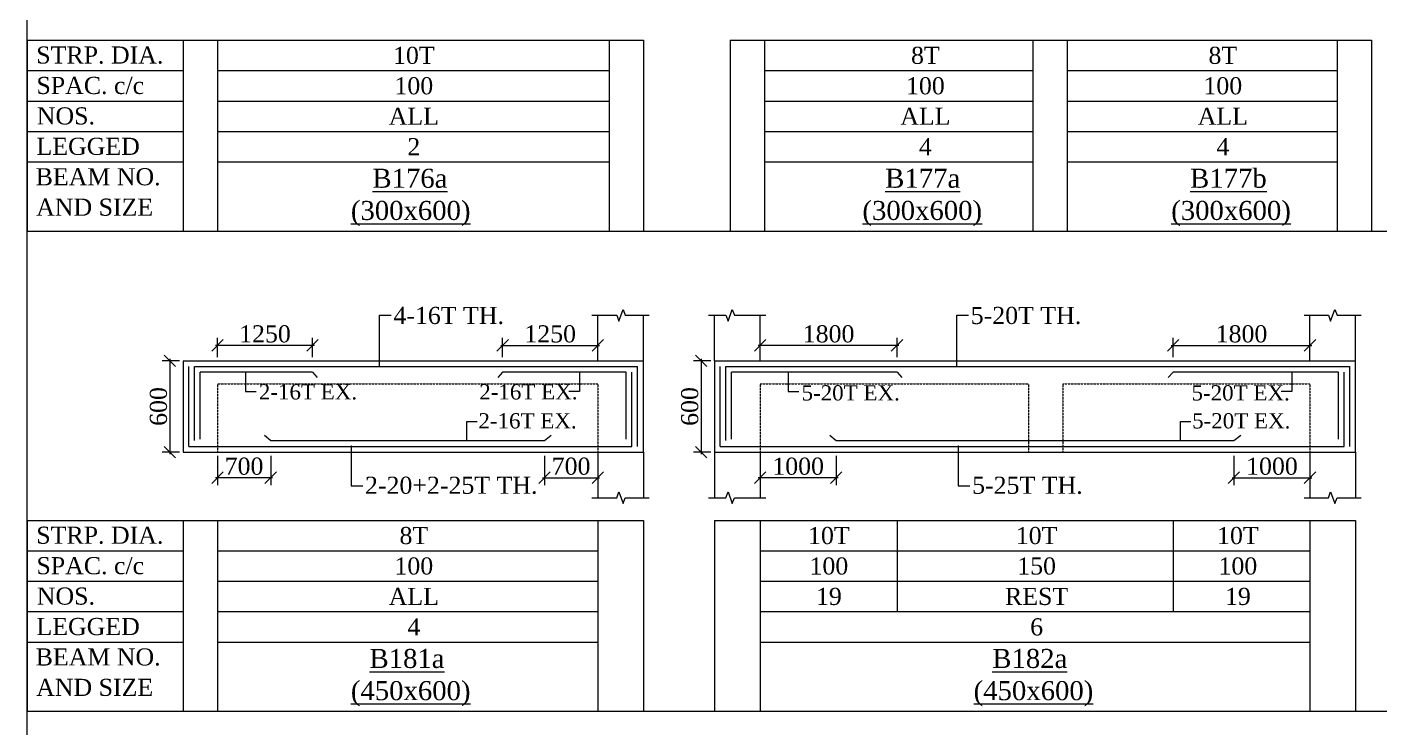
# Model space of a CAD drawing. Header units: millimetres. Extents: x 9781889 to 10654170, y -7832723 to -7608561.
# Drawn here: x 10488159 to 10505948, y -7780796 to -7771583 of the extents above; entities that cross this region are included whole.
import ezdxf
from ezdxf.enums import TextEntityAlignment as Align

# ---------------------------------------------------------------- set-up
doc = ezdxf.new("R2010")
doc.units = ezdxf.units.MM
doc.header["$LTSCALE"] = 10
doc.header["$PDMODE"] = 3
doc.linetypes.add('HIDDEN', pattern=[0.375, 0.25, -0.125])
for name, color, linetype, lineweight in [('S-CUT OUT LINE', 9, 'Continuous', 0), ('S-DIM L.S.', 7, 'Continuous', 0), ('S-L.S.SECTION', 5, 'Continuous', 0), ('S-L.S.SLAB LINE', 252, 'HIDDEN', 0), ('S-L.S.STEEL', 1, 'Continuous', 9), ('S-SECTION MARK', 7, 'Continuous', 0), ('S-SHEET', 251, 'Continuous', 0), ('S-TEXT', 7, 'Continuous', 0), ('S-TEXT L.S. BEAM NO.', 30, 'Continuous', 0), ('S-TEXT. L.S.', 7, 'Continuous', 0)]:
    doc.layers.add(name, color=color, linetype=linetype, lineweight=lineweight)
doc.styles.add('135', font='arial.ttf', dxfattribs={"width": 0.8, "height": 135})
doc.styles.get("Standard").update_dxf_attribs({"font": 'arial.ttf'})
doc.styles.add('TEXT', font='times.ttf')
doc.dimstyles.new('75', dxfattribs={"dimtxt": 135, "dimasz": 90, "dimexe": 0.1, "dimexo": 0.03, "dimgap": 0.09, "dimtad": 1, "dimdec": 0, "dimzin": 0, "dimdsep": 46, "dimtxsty": '135', "dimblk": 'ARCHTICK', "dimcen": 0.09, "dimclrd": 256, "dimclre": 256, "dimclrt": 256, "dimadec": 0, "dimazin": 0, "dimtfac": 1, "dimtdec": 0, "dimtofl": 0, "dimtmove": 1, "dimatfit": 3, "dimldrblk": 'DOTSMALL', "dimfxl": 1, "dimtolj": 1, "dimtzin": 0, "dimlwd": -1, "dimlwe": -1, "dimarcsym": 0})
doc.dimstyles.new('SETU_1', dxfattribs={"dimtxt": 200, "dimasz": 150, "dimexe": 100, "dimexo": 50, "dimgap": 35, "dimtad": 1, "dimdec": 0, "dimzin": 0, "dimdsep": 46, "dimtxsty": 'Standard', "dimblk": 'OBLIQUE', "dimcen": 150, "dimdle": 25, "dimclrd": 256, "dimclre": 7, "dimclrt": 256, "dimadec": 0, "dimazin": 0, "dimtfac": 1, "dimtdec": 0, "dimtofl": 0, "dimtmove": 1, "dimatfit": 3, "dimfxl": 1, "dimtolj": 1, "dimtzin": 0, "dimlwd": -1, "dimlwe": 5, "dimarcsym": 1})

# ---------------------------------------------------------------- blocks, each defined once
blk = doc.blocks.new('_ArchTick')
at = {"color": 0, "linetype": 'ByBlock', "const_width": 0.15}
blk.add_lwpolyline([(-0.5, -0.5), (0.5, 0.5)], dxfattribs=at)
blk = doc.blocks.new('_Oblique')
at = {"color": 0, "linetype": 'ByBlock', "lineweight": -2}
blk.add_line((-0.5, -0.5), (0.5, 0.5), dxfattribs=at)
blk = doc.blocks.new('*D1019')
at = {"layer": 'Defpoints', "color": 0, "transparency": 16777216}
for p in [(10490211.7820675, -7775970.874452974), (10490036.63210261, -7777170.874455954), (10490211.78206843, -7777170.874455954)]:
    blk.add_point(p, dxfattribs=at)
at = {"layer": 'S-DIM L.S.', "color": 7, "lineweight": 5, "transparency": 16777216}
for p, q in [((10490161.7820675, -7775970.874452974), (10489936.63210261, -7775970.874452974)), ((10490161.78206843, -7777170.874455954), (10489936.63210261, -7777170.874455954))]:
    blk.add_line(p, q, dxfattribs=at)
at = {"layer": 'S-DIM L.S.', "transparency": 16777216}
blk.add_line((10490036.63210261, -7775945.874452974), (10490036.63210261, -7777195.874455954), dxfattribs=at)
at = {"layer": 'S-DIM L.S.', "transparency": 16777216, "xscale": 150, "yscale": 150, "zscale": 150}
for p, rotation in [((10490036.63210261, -7775970.874452974), 90), ((10490036.63210261, -7777170.874455954), 270)]:
    blk.add_blockref('_Oblique', p, dxfattribs=dict(at, rotation=rotation))
at = {"layer": 'S-DIM L.S.', "transparency": 16777216, "insert": (10489887.18545517, -7776570.874454466), "char_height": 225, "attachment_point": 5, "rotation": 90, "style": 'TEXT'}
blk.add_mtext('\\A1;600', dxfattribs=at)
blk = doc.blocks.new('*D1020')
at = {"layer": 'Defpoints', "color": 0, "transparency": 16777216}
for p in [(10495662.29500034, -7775767.070829875), (10494412.29500034, -7775970.87445297, 0.0148120577035693), (10495662.29500034, -7775970.87445297, 0.0148120577035693)]:
    blk.add_point(p, dxfattribs=at)
at = {"layer": 'S-DIM L.S.', "transparency": 16777216}
blk.add_line((10494387.29500034, -7775767.070829875), (10495687.29500034, -7775767.070829875), dxfattribs=at)
at = {"layer": 'S-DIM L.S.', "color": 7, "lineweight": 5, "transparency": 16777216}
for p, q in [((10494412.29500034, -7775920.87445297), (10494412.29500034, -7775667.070829875)), ((10495662.29500034, -7775920.87445297), (10495662.29500034, -7775667.070829875))]:
    blk.add_line(p, q, dxfattribs=at)
at = {"layer": 'S-DIM L.S.', "transparency": 16777216, "xscale": 150, "yscale": 150, "zscale": 150, "rotation": 180}
blk.add_blockref('_Oblique', (10494412.29500034, -7775767.070829875), dxfattribs=at)
at = {"layer": 'S-DIM L.S.', "transparency": 16777216, "xscale": 150, "yscale": 150, "zscale": 150}
blk.add_blockref('_Oblique', (10495662.29500034, -7775767.070829875), dxfattribs=at)
at = {"layer": 'S-DIM L.S.', "transparency": 16777216, "insert": (10495037.29500034, -7775617.624182435), "char_height": 225, "attachment_point": 5, "style": 'TEXT'}
blk.add_mtext('\\A1;1250', dxfattribs=at)
blk = doc.blocks.new('*D1021')
at = {"layer": 'Defpoints', "color": 0, "transparency": 16777216}
for p in [(10490661.93466201, -7775767.070829875), (10490661.93466201, -7775970.87445297, 0.0148120577035693), (10491911.93466201, -7775970.87445297, 0.0148120577035693)]:
    blk.add_point(p, dxfattribs=at)
at = {"layer": 'S-DIM L.S.', "transparency": 16777216}
blk.add_line((10491936.93466201, -7775767.070829875), (10490636.93466201, -7775767.070829875), dxfattribs=at)
at = {"layer": 'S-DIM L.S.', "color": 7, "lineweight": 5, "transparency": 16777216}
for p, q in [((10490661.93466201, -7775920.87445297), (10490661.93466201, -7775667.070829875)), ((10491911.93466201, -7775920.87445297), (10491911.93466201, -7775667.070829875))]:
    blk.add_line(p, q, dxfattribs=at)
at = {"layer": 'S-DIM L.S.', "transparency": 16777216, "xscale": 150, "yscale": 150, "zscale": 150, "rotation": 180}
blk.add_blockref('_Oblique', (10490661.93466201, -7775767.070829875), dxfattribs=at)
at = {"layer": 'S-DIM L.S.', "transparency": 16777216, "xscale": 150, "yscale": 150, "zscale": 150}
blk.add_blockref('_Oblique', (10491911.93466201, -7775767.070829875), dxfattribs=at)
at = {"layer": 'S-DIM L.S.', "transparency": 16777216, "insert": (10491286.93466201, -7775617.624182435), "char_height": 225, "attachment_point": 5, "style": 'TEXT'}
blk.add_mtext('\\A1;1250', dxfattribs=at)
blk = doc.blocks.new('*D1022')
at = {"layer": 'Defpoints', "color": 0, "transparency": 16777216}
for p in [(10494962.17212332, -7777170.874461539, 0.0147644726574974), (10495662.29500034, -7777170.874459676, 0.0148120577035693), (10495662.29500034, -7777506.947202615)]:
    blk.add_point(p, dxfattribs=at)
at = {"layer": 'S-DIM L.S.', "color": 7, "lineweight": 5, "transparency": 16777216}
for p, q in [((10494962.17212332, -7777220.874461539), (10494962.17212332, -7777606.947202615)), ((10495662.29500034, -7777220.874459676), (10495662.29500034, -7777606.947202615))]:
    blk.add_line(p, q, dxfattribs=at)
at = {"layer": 'S-DIM L.S.', "transparency": 16777216}
blk.add_line((10494937.17212332, -7777506.947202615), (10495687.29500034, -7777506.947202615), dxfattribs=at)
at = {"layer": 'S-DIM L.S.', "transparency": 16777216, "xscale": 150, "yscale": 150, "zscale": 150, "rotation": 180}
blk.add_blockref('_Oblique', (10494962.17212332, -7777506.947202615), dxfattribs=at)
at = {"layer": 'S-DIM L.S.', "transparency": 16777216, "xscale": 150, "yscale": 150, "zscale": 150}
blk.add_blockref('_Oblique', (10495662.29500034, -7777506.947202615), dxfattribs=at)
at = {"layer": 'S-DIM L.S.', "transparency": 16777216, "insert": (10495312.23356183, -7777357.176113935), "char_height": 225, "attachment_point": 5, "style": 'TEXT'}
blk.add_mtext('\\A1;700', dxfattribs=at)
blk = doc.blocks.new('*D1023')
at = {"layer": 'Defpoints', "color": 0, "transparency": 16777216}
for p in [(10490661.83293236, -7777170.874459676, 0.0148120577035693), (10491361.95580939, -7777170.874461539, 0.0147644726574974), (10490661.83293236, -7777506.947202615)]:
    blk.add_point(p, dxfattribs=at)
at = {"layer": 'S-DIM L.S.', "color": 7, "lineweight": 5, "transparency": 16777216}
for p, q in [((10490661.83293236, -7777220.874459676), (10490661.83293236, -7777606.947202615)), ((10491361.95580939, -7777220.874461539), (10491361.95580939, -7777606.947202615))]:
    blk.add_line(p, q, dxfattribs=at)
at = {"layer": 'S-DIM L.S.', "transparency": 16777216}
blk.add_line((10491386.95580939, -7777506.947202615), (10490636.83293236, -7777506.947202615), dxfattribs=at)
at = {"layer": 'S-DIM L.S.', "transparency": 16777216, "xscale": 150, "yscale": 150, "zscale": 150, "rotation": 180}
blk.add_blockref('_Oblique', (10490661.83293236, -7777506.947202615), dxfattribs=at)
at = {"layer": 'S-DIM L.S.', "transparency": 16777216, "xscale": 150, "yscale": 150, "zscale": 150}
blk.add_blockref('_Oblique', (10491361.95580939, -7777506.947202615), dxfattribs=at)
at = {"layer": 'S-DIM L.S.', "transparency": 16777216, "insert": (10491011.89437087, -7777357.176113935), "char_height": 225, "attachment_point": 5, "style": 'TEXT'}
blk.add_mtext('\\A1;700', dxfattribs=at)
blk = doc.blocks.new('*D1024')
at = {"layer": 'Defpoints', "color": 0, "transparency": 16777216}
for p in [(10497197.72716101, -7775970.874452974), (10497022.57719611, -7777170.874455954), (10497197.72716195, -7777170.874455954)]:
    blk.add_point(p, dxfattribs=at)
at = {"layer": 'S-DIM L.S.', "color": 7, "lineweight": 5, "transparency": 16777216}
for p, q in [((10497147.72716101, -7775970.874452974), (10496922.57719611, -7775970.874452974)), ((10497147.72716195, -7777170.874455954), (10496922.57719611, -7777170.874455954))]:
    blk.add_line(p, q, dxfattribs=at)
at = {"layer": 'S-DIM L.S.', "transparency": 16777216}
blk.add_line((10497022.57719611, -7775945.874452974), (10497022.57719611, -7777195.874455954), dxfattribs=at)
at = {"layer": 'S-DIM L.S.', "transparency": 16777216, "xscale": 150, "yscale": 150, "zscale": 150}
for p, rotation in [((10497022.57719611, -7775970.874452974), 90), ((10497022.57719611, -7777170.874455954), 270)]:
    blk.add_blockref('_Oblique', p, dxfattribs=dict(at, rotation=rotation))
at = {"layer": 'S-DIM L.S.', "transparency": 16777216, "insert": (10496873.13054866, -7776570.874454466), "char_height": 225, "attachment_point": 5, "rotation": 90, "style": 'TEXT'}
blk.add_mtext('\\A1;600', dxfattribs=at)
blk = doc.blocks.new('*D1025')
at = {"layer": 'Defpoints', "color": 0, "transparency": 16777216}
for p in [(10505027.72716101, -7775767.070829875), (10503227.72716101, -7775970.87445297, 0.0148120577035693), (10505027.72716101, -7775970.87445297, 0.0148120577035693)]:
    blk.add_point(p, dxfattribs=at)
at = {"layer": 'S-DIM L.S.', "transparency": 16777216}
blk.add_line((10503202.72716101, -7775767.070829875), (10505052.72716101, -7775767.070829875), dxfattribs=at)
at = {"layer": 'S-DIM L.S.', "color": 7, "lineweight": 5, "transparency": 16777216}
for p, q in [((10503227.72716101, -7775920.87445297), (10503227.72716101, -7775667.070829875)), ((10505027.72716101, -7775920.87445297), (10505027.72716101, -7775667.070829875))]:
    blk.add_line(p, q, dxfattribs=at)
at = {"layer": 'S-DIM L.S.', "transparency": 16777216, "xscale": 150, "yscale": 150, "zscale": 150, "rotation": 180}
blk.add_blockref('_Oblique', (10503227.72716101, -7775767.070829875), dxfattribs=at)
at = {"layer": 'S-DIM L.S.', "transparency": 16777216, "xscale": 150, "yscale": 150, "zscale": 150}
blk.add_blockref('_Oblique', (10505027.72716101, -7775767.070829875), dxfattribs=at)
at = {"layer": 'S-DIM L.S.', "transparency": 16777216, "insert": (10504127.72716101, -7775617.624182435), "char_height": 225, "attachment_point": 5, "style": 'TEXT'}
blk.add_mtext('\\A1;1800', dxfattribs=at)
blk = doc.blocks.new('*D1026')
at = {"layer": 'Defpoints', "color": 0, "transparency": 16777216}
for p in [(10497797.87975553, -7775767.070829875), (10497797.87975553, -7775970.87445297, 0.0148120577035693), (10499597.87975553, -7775970.87445297, 0.0148120577035693)]:
    blk.add_point(p, dxfattribs=at)
at = {"layer": 'S-DIM L.S.', "transparency": 16777216}
blk.add_line((10499622.87975553, -7775767.070829875), (10497772.87975553, -7775767.070829875), dxfattribs=at)
at = {"layer": 'S-DIM L.S.', "color": 7, "lineweight": 5, "transparency": 16777216}
for p, q in [((10497797.87975553, -7775920.87445297), (10497797.87975553, -7775667.070829875)), ((10499597.87975553, -7775920.87445297), (10499597.87975553, -7775667.070829875))]:
    blk.add_line(p, q, dxfattribs=at)
at = {"layer": 'S-DIM L.S.', "transparency": 16777216, "xscale": 150, "yscale": 150, "zscale": 150, "rotation": 180}
blk.add_blockref('_Oblique', (10497797.87975553, -7775767.070829875), dxfattribs=at)
at = {"layer": 'S-DIM L.S.', "transparency": 16777216, "xscale": 150, "yscale": 150, "zscale": 150}
blk.add_blockref('_Oblique', (10499597.87975553, -7775767.070829875), dxfattribs=at)
at = {"layer": 'S-DIM L.S.', "transparency": 16777216, "insert": (10498697.87975553, -7775617.624182435), "char_height": 225, "attachment_point": 5, "style": 'TEXT'}
blk.add_mtext('\\A1;1800', dxfattribs=at)
blk = doc.blocks.new('*D1017')
at = {"layer": 'Defpoints', "color": 0, "transparency": 16777216}
for p in [(10504027.60428399, -7777170.874461539, 0.0147644726574974), (10505027.72716101, -7777170.874459676, 0.0148120577035693), (10505027.72716101, -7777506.947202615)]:
    blk.add_point(p, dxfattribs=at)
at = {"layer": 'S-DIM L.S.', "color": 7, "lineweight": 5, "transparency": 16777216}
for p, q in [((10504027.60428399, -7777220.874461539), (10504027.60428399, -7777606.947202615)), ((10505027.72716101, -7777220.874459676), (10505027.72716101, -7777606.947202615))]:
    blk.add_line(p, q, dxfattribs=at)
at = {"layer": 'S-DIM L.S.', "transparency": 16777216}
blk.add_line((10504002.60428399, -7777506.947202615), (10505052.72716101, -7777506.947202615), dxfattribs=at)
at = {"layer": 'S-DIM L.S.', "transparency": 16777216, "xscale": 150, "yscale": 150, "zscale": 150, "rotation": 180}
blk.add_blockref('_Oblique', (10504027.60428399, -7777506.947202615), dxfattribs=at)
at = {"layer": 'S-DIM L.S.', "transparency": 16777216, "xscale": 150, "yscale": 150, "zscale": 150}
blk.add_blockref('_Oblique', (10505027.72716101, -7777506.947202615), dxfattribs=at)
at = {"layer": 'S-DIM L.S.', "transparency": 16777216, "insert": (10504527.6657225, -7777357.500555175), "char_height": 225, "attachment_point": 5, "style": 'TEXT'}
blk.add_mtext('\\A1;1000', dxfattribs=at)
blk = doc.blocks.new('*D1018')
at = {"layer": 'Defpoints', "color": 0, "transparency": 16777216}
for p in [(10497797.77802588, -7777170.874459676, 0.0148120577035693), (10498797.90090291, -7777170.874461539, 0.0147644726574974), (10497797.77802588, -7777506.947202615)]:
    blk.add_point(p, dxfattribs=at)
at = {"layer": 'S-DIM L.S.', "color": 7, "lineweight": 5, "transparency": 16777216}
for p, q in [((10497797.77802588, -7777220.874459676), (10497797.77802588, -7777606.947202615)), ((10498797.90090291, -7777220.874461539), (10498797.90090291, -7777606.947202615))]:
    blk.add_line(p, q, dxfattribs=at)
at = {"layer": 'S-DIM L.S.', "transparency": 16777216}
blk.add_line((10498822.90090291, -7777506.947202615), (10497772.77802588, -7777506.947202615), dxfattribs=at)
at = {"layer": 'S-DIM L.S.', "transparency": 16777216, "xscale": 150, "yscale": 150, "zscale": 150, "rotation": 180}
blk.add_blockref('_Oblique', (10497797.77802588, -7777506.947202615), dxfattribs=at)
at = {"layer": 'S-DIM L.S.', "transparency": 16777216, "xscale": 150, "yscale": 150, "zscale": 150}
blk.add_blockref('_Oblique', (10498797.90090291, -7777506.947202615), dxfattribs=at)
at = {"layer": 'S-DIM L.S.', "transparency": 16777216, "insert": (10498297.83946439, -7777357.500555175), "char_height": 225, "attachment_point": 5, "style": 'TEXT'}
blk.add_mtext('\\A1;1000', dxfattribs=at)

msp = doc.modelspace()

# ---------------------------------------------------------------- linework, layer by layer
at = {"layer": 'S-CUT OUT LINE', "color": 5}
for points, elevation in [([(10495584.00725691, -7775370.874449624), (10495913.01839687, -7775370.874449624), (10495940.98870159, -7775447.722231982), (10495996.92931287, -7775294.026667265), (10496024.89961852, -7775370.874449624), (10496337.29500053, -7775370.874449625)], 0.001761934678875151), ([(10497119.49028343, -7775370.874453339), (10497348.10827476, -7775370.874453339), (10497376.07857947, -7775447.722235697), (10497432.01919076, -7775294.02667098), (10497459.9894964, -7775370.874453339), (10497872.77802607, -7775370.874453339)], 0.001590801999091237), ([(10504949.43941856, -7775370.874453339), (10505271.68534003, -7775370.874453339), (10505299.65564474, -7775447.722235697), (10505355.59625603, -7775294.02667098), (10505383.56656167, -7775370.874453339), (10505702.7271612, -7775370.874453339)], 0.001665058399813805), ([(10495584.00725691, -7777770.874459304), (10495913.01839687, -7777770.874459304), (10495940.98870159, -7777694.026676945), (10495996.92931287, -7777847.722241662), (10496024.89961852, -7777770.874459304), (10496337.29500053, -7777770.874459303)], 0.001761934678875151), ([(10497119.49028343, -7777770.874455585), (10497348.10827476, -7777770.874455585), (10497376.07857947, -7777694.026673227), (10497432.01919076, -7777847.722237944), (10497459.9894964, -7777770.874455585), (10497872.77802607, -7777770.874455585)], 0.001590801999091237), ([(10504949.43941856, -7777770.874455585), (10505271.68534003, -7777770.874455585), (10505299.65564474, -7777694.026673227), (10505355.59625603, -7777847.722237944), (10505383.56656167, -7777770.874455585), (10505702.7271612, -7777770.874455585)], 0.001665058399813805)]:
    msp.add_lwpolyline(points, dxfattribs=dict(at, elevation=elevation))
at = {"layer": 'S-L.S.SECTION'}
for p, q in [((10495662.29500034, -7775970.874449251, 0.001648814969879451), (10495662.29500034, -7775370.874449624, 0.001648814853464151)), ((10496262.29500035, -7775970.874449252, 0.0003738779899258289), (10496262.29500035, -7775370.874449625, 0.0003738778735105292)), ((10497197.77802686, -7775970.874452966, 0.001477682290095537), (10497197.77802686, -7775370.874453339, 0.001477682173680237)), ((10497797.77802588, -7775970.874452966, 0.001477682290095137), (10497797.77802588, -7775370.874453339, 0.001477682173679838)), ((10505027.72716199, -7775970.874452966, 0.001551938690818106), (10505027.72716199, -7775370.874453339, 0.001551938574402806)), ((10505627.72716101, -7775970.874452966, 0.002012243575934318), (10505627.72716101, -7775370.874453339, 0.002012243459519018)), ((10490211.7820675, -7775970.87445297, 0.00139510136048955), (10496262.29500034, -7775970.87445297, 0.000402039314236439)), ((10490211.83293335, -7775970.87445297, 0.001406949369634732), (10490211.83293237, -7777170.874459676, 0.001406949369634732)), ((10496262.29500034, -7777170.874454088, 0.0003738779899411392), (10496262.29500034, -7775970.87445297, 0.0003738779899411392)), ((10497197.72716101, -7775970.87445297, 0.001465834280950355), (10505627.72716101, -7775970.87445297, 0.001899123866938218)), ((10497197.77802686, -7775970.87445297, 0.001477682290095537), (10497197.77802588, -7777170.874459676, 0.001477682290095537)), ((10505627.72716101, -7777170.874454088, 0.001870962542642918), (10505627.72716101, -7775970.87445297, 0.001870962542642918)), ((10490211.7820675, -7777170.874454088, 0.00139510136048955), (10496262.29500034, -7777170.874454088, 0.000402039314236439)), ((10495662.29500034, -7777170.874459676, 0.001648814969879451), (10495662.29500034, -7777770.874459304, 0.001648814853464151)), ((10496262.29500035, -7777170.874459676, 0.0003738779899258289), (10496262.29500035, -7777770.874459303, 0.0003738778735105292)), ((10497197.72716101, -7777170.874454088, 0.001465834280950355), (10505627.72716101, -7777170.874454088, 0.001899123866938218)), ((10497197.77802686, -7777170.874455958, 0.001477682290095537), (10497197.77802686, -7777770.874455585, 0.001477682173680237)), ((10497797.77802588, -7777170.874455958, 0.001477682290095137), (10497797.77802588, -7777770.874455585, 0.001477682173679838)), ((10505027.72716199, -7777170.874455958, 0.001551938690818106), (10505027.72716199, -7777770.874455585, 0.001551938574402806)), ((10505627.72716101, -7777170.874455958, 0.002012243575934318), (10505627.72716101, -7777770.874455585, 0.002012243459519018))]:
    msp.add_line(p, q, dxfattribs=at)
at = {"layer": 'S-L.S.SLAB LINE', "ltscale": 0.3}
for p, q in [((10490211.7820675, -7776270.874458559, 0.001442224351273884), (10490211.83293237, -7776270.874458559, 0.00144222457569776)), ((10490661.83293236, -7776270.874458559, 0.001249706637013974), (10495662.29500034, -7776270.874458561, 0.001649067817863368)), ((10490661.83293236, -7776270.874458559, 0.001574558569156883), (10490661.83293236, -7777170.874459676, 0.001574558569156883)), ((10495662.29500034, -7776270.874458559, 0.001648814969879451), (10495662.29500034, -7777170.874459676, 0.001648814969879451)), ((10497197.72716101, -7776270.874458559, 0.001512957271734689), (10497197.77802588, -7776270.874458559, 0.001512957496158566)), ((10497797.77802588, -7776270.874458558, 0.001514943156576413), (10501327.77802588, -7776270.874458559, 0.001477682290095137)), ((10497797.77802588, -7776270.874458559, 0.001477682290095137), (10497797.77802588, -7777170.874459676, 0.001477682290095137)), ((10501327.77802588, -7776270.87445856, 0.001477682290095137), (10501327.77802588, -7777170.874459677, 0.001477682290095137)), ((10501777.77802588, -7776270.87445856, 0.001480000670444431), (10505027.72716101, -7776270.874458561, 0.001552191538801622)), ((10501777.77802588, -7776270.874458559, 0.001497212954425266), (10501777.77802588, -7777170.874459676, 0.001497212954425266)), ((10505027.72716101, -7776270.874458559, 0.001551938690817706), (10505027.72716101, -7777170.874459676, 0.001551938690817706))]:
    msp.add_line(p, q, dxfattribs=at)
at = {"layer": 'S-L.S.STEEL'}
for p, q in [((10490286.78206768, -7777095.874454833, 0.0013399247370655), (10490286.78206768, -7776045.874454088, 0.0013399247370655)), ((10490361.78206787, -7776045.874454088, 0.001339924737065871), (10496187.29500016, -7776045.874454088, 0.000402435692263528)), ((10490361.78206787, -7777016.220218766, 0.001339924737065426), (10490361.78206787, -7776045.874454088, 0.001339924737065426)), ((10491911.93466201, -7776120.874453343, 0.001683843648771608), (10490436.78206806, -7776120.874454085, 0.001556576625493547)), ((10490436.78206806, -7776999.674034868, 0.001339924737065426), (10490436.78206806, -7776120.874454085, 0.001339924737065426)), ((10491911.93466201, -7776120.874455205, 0.001776305514334216), (10491975.12755669, -7776187.726609415, -0.000181048557277984)), ((10496037.29499979, -7776999.674034868, 0.0003738779899411392), (10496037.29499979, -7776120.874453343, 0.0003738779899411392)), ((10496112.29499997, -7777095.874454833, 0.0003738779899411392), (10496112.29499997, -7776120.874453343, 0.0003738779899411392)), ((10496187.29500016, -7777095.874454833, 0.0003738779899411392), (10496187.29500016, -7776045.874454088, 0.0003738779899411392)), ((10497272.7271612, -7777095.874454833, 0.001410657657526306), (10497272.7271612, -7776045.874454088, 0.001410657657526306)), ((10497347.72716138, -7776045.874454088, 0.001410657657526676), (10505552.72716082, -7776045.874454088, 0.001899520244965307)), ((10497347.72716138, -7777016.220218766, 0.001410657657526232), (10497347.72716138, -7776045.874454088, 0.001410657657526232)), ((10499597.87975553, -7776120.874453343, 0.001586967369709863), (10497422.72716157, -7776120.874454085, 0.001627309545954353)), ((10497422.72716157, -7776999.674034868, 0.001410657657526232), (10497422.72716157, -7776120.874454085, 0.001410657657526232)), ((10499597.87975553, -7776120.874455205, 0.00167942923527247), (10499661.07265021, -7776187.726609415, -0.00027792483633973)), ((10505402.72716045, -7776999.674034868, 0.001870962542642918), (10505402.72716045, -7776120.874453343, 0.001870962542642918)), ((10505477.72716064, -7777095.874454833, 0.001870962542642918), (10505477.72716064, -7776120.874453343, 0.001870962542642918)), ((10505552.72716082, -7777095.874454833, 0.001870962542642918), (10505552.72716082, -7776045.874454088, 0.001870962542642918)), ((10490286.78206768, -7777095.874454834, 0.001393887073708962), (10496112.29499997, -7777095.874454833, 0.0004029639993556394)), ((10497272.7271612, -7777095.874454834, 0.001464619994169767), (10505477.72716064, -7777095.874454833, 0.001900048552057418))]:
    msp.add_line(p, q, dxfattribs=at)
for points, elevation in [([(10495051.67212309, -7776952.661948286), (10494962.17212332, -7777020.874464892), (10491361.95580846, -7777020.874464892), (10491279.95580898, -7776950.161948808)], -0.01364039190144317), ([(10504117.10428376, -7776952.661948286), (10504027.60428399, -7777020.874464892), (10498797.90090198, -7777020.874464892), (10498715.9009025, -7776950.161948808)], -0.01333437547168186)]:
    msp.add_lwpolyline(points, dxfattribs=dict(at, elevation=elevation))
for points in [[(10496037.29499979, -7776120.874454375, 0.0006009999274352926), (10494412.29500034, -7776120.874455205, 0.001604457246246003), (10494349.10210566, -7776187.726609415, -0.0003528968253661967)], [(10505402.72716045, -7776120.874454375, 0.002098084480137071), (10503227.72716101, -7776120.874455205, 0.001507580967184257), (10503164.53426633, -7776187.726609415, -0.0004497731044279425)]]:
    msp.add_polyline3d(points, dxfattribs=at)
at = {"layer": 'S-SHEET'}
for p, q in [((10488158.65904227, -7771755.194051264, 0.001481205770356899), (10490211.7820675, -7771755.194051264, 0.001481205770356899)), ((10488158.65904227, -7771755.194807498), (10488158.65904227, -7774264.481591133)), ((10490211.7820675, -7771755.193913428, 0.001466980306116904), (10496262.29500034, -7771755.193913428, 0.000503271583938566)), ((10490211.7820675, -7771755.193913428, 0.001481205770356899), (10490211.7820675, -7774264.481315462, 0.001481205770356899)), ((10490661.78206749, -7771755.193913428, 0.00164881496987945), (10490661.78206749, -7774264.481315462, 0.00164881496987945)), ((10495812.29500034, -7771755.193913428, 0.0009754639083491509), (10495812.29500034, -7774264.481315462, 0.0009754639083491509)), ((10496262.29500034, -7771755.193913428, 0.0005151590232325373), (10496262.29500034, -7774264.481315462, 0.0005151590232325373)), ((10497405.00645346, -7771755.194051264, -1.422546423999624e-05), (10505835.60644475, -7771755.194051264, -0.0009324972095289761)), ((10497405.00645346, -7771755.194051264), (10497405.00645346, -7774264.481453298)), ((10497855.00645346, -7771755.194051264, 0.0001676091995225496), (10497855.00645346, -7774264.481453298, 0.0001676091995225496)), ((10501385.05731833, -7771755.194051264, 9.335279879998125e-05), (10501385.05731833, -7774264.481453298, 9.335279879998125e-05)), ((10501835.05731833, -7771755.194051264, 4.433822263614108e-05), (10501835.05731833, -7774264.481453298, 4.433822263614108e-05)), ((10505385.60644475, -7771755.194051264, -0.0004603048851183916), (10505385.60644475, -7774264.481453298, -0.0004603048851183916)), ((10505835.60644475, -7771755.194051264, -0.0009206097702350052), (10505835.60644475, -7774264.481453298, -0.0009206097702350052)), ((10488158.65904227, -7772155.194049775, 0.001481205770356899), (10490211.7820675, -7772155.194049775, 0.001481205770356899)), ((10490661.78206749, -7772155.193911938, 0.00159227486035118), (10495812.29500034, -7772155.193911938, 0.0009085937387719027)), ((10497855.00645346, -7772155.194049774, 0.00011106908999428), (10501385.05731833, -7772155.194049774, 0.0002682577510181849)), ((10501835.05731833, -7772155.194049774, 0.0002301187095815961), (10505385.60644475, -7772155.194049774, -0.0005271750546956398)), ((10488158.65904227, -7772555.194050146, 0.001481205770356899), (10490211.7820675, -7772555.194050146, 0.001481205770356899)), ((10490661.78206749, -7772555.193912311, 0.00159227486035118), (10495812.29500034, -7772555.193912311, 0.0009085937387719027)), ((10497855.00645346, -7772555.194050146, 0.00011106908999428), (10501385.05731833, -7772555.194050146, 0.0002682577510181849)), ((10501835.05731833, -7772555.194050146, 0.0002301187095815961), (10505385.60644475, -7772555.194050146, -0.0005271750546956398)), ((10488158.65904227, -7772955.19405052, 0.001481205770356899), (10490211.7820675, -7772955.19405052, 0.001481205770356899)), ((10490661.78206749, -7772955.193912683, 0.00159227486035118), (10495812.29500034, -7772955.193912683, 0.0009085937387719027)), ((10497855.00645346, -7772955.194050519, 0.00011106908999428), (10501385.05731833, -7772955.194050519, 0.0002682577510181849)), ((10501835.05731833, -7772955.194050519, 0.0002301187095815961), (10505385.60644475, -7772955.194050519, -0.0005271750546956398)), ((10488158.65904227, -7773355.194050891, 0.001481205770356899), (10490211.7820675, -7773355.194050891, 0.001481205770356899)), ((10490661.78206749, -7773355.193913056, 0.00159227486035118), (10495812.29500034, -7773355.193913056, 0.0009085937387719027)), ((10497855.00645346, -7773355.194050891, 0.00011106908999428), (10501385.05731833, -7773355.194050891, 0.0002682577510181849)), ((10501835.05731833, -7773355.194050891, 0.0002301187095815961), (10505385.60644475, -7773355.194050891, -0.0005271750546956398)), ((10488158.65904227, -7774264.481453298, 0.001481205770356899), (10490211.7820675, -7774264.481453298, 0.001481205770356899)), ((10488158.65904227, -7774264.481591133), (10539492.81563114, -7774264.481591133)), ((10490211.7820675, -7774264.481315462, 0.001551938690817704), (10496262.29500034, -7774264.481315462, 0.0005882299686393664)), ((10497405.00645346, -7774264.481453298, 7.073292046080384e-05), (10505835.60644475, -7774264.481453298, -0.0008475388248281758)), ((10488158.65904227, -7778067.37445482, 0.0014812057703569), (10490211.7820675, -7778067.37445482, 0.0014812057703569)), ((10488158.65904227, -7778067.375211054), (10488158.65904227, -7780576.661994689)), ((10490211.7820675, -7778067.374454818, 0.001466980306116906), (10496262.29500034, -7778067.374454818, 0.0005032715839385683)), ((10490211.7820675, -7778067.374454818, 0.0014812057703569), (10490211.7820675, -7780576.661856852, 0.0014812057703569)), ((10490661.78206749, -7778067.374454818, 0.001648814969879451), (10490661.78206749, -7780576.661856852, 0.001648814969879451)), ((10495662.29500034, -7778067.374454818, 0.001648814969879451), (10495662.29500034, -7780576.661856852, 0.001648814969879451)), ((10496262.29500034, -7778067.374454818, 0.0005151590232325391), (10496262.29500034, -7780576.661856852, 0.0005151590232325391)), ((10497197.72716101, -7778067.374454818, 0.001537713226577711), (10505627.72716101, -7778067.374454818, 0.002000356136640347)), ((10497197.72716101, -7778067.374454818, 0.001551938690817706), (10497197.72716101, -7780576.661856852, 0.001551938690817706)), ((10497797.72716101, -7778067.374454818, 0.001551938690817706), (10497797.72716101, -7780576.661856852, 0.001551938690817706)), ((10499597.72716101, -7778067.374454818, 0.001551938690817706), (10499597.72716101, -7779267.374454073, 0.001551938690817706)), ((10503227.72716101, -7778067.374454818, 0.001551938690817706), (10503227.72716101, -7779267.374454073, 0.001551938690817706)), ((10505027.72716101, -7778067.374454818, 0.001551938690817706), (10505027.72716101, -7780576.661856852, 0.001551938690817706)), ((10505627.72716101, -7778067.374454818, 0.002012243575934318), (10505627.72716101, -7780576.661856852, 0.002012243575934318)), ((10488158.65904227, -7778467.37445333, 0.0014812057703569), (10490211.7820675, -7778467.37445333, 0.0014812057703569)), ((10490661.78206749, -7778467.374453328, 0.001592274860351182), (10495662.29500034, -7778467.374453328, 0.001581944800302203)), ((10497797.72716101, -7778467.374453328, 0.001495398581289436), (10505027.72716101, -7778467.374453328, 0.001485068521240457)), ((10488158.65904227, -7778867.374453702, 0.0014812057703569), (10490211.7820675, -7778867.374453702, 0.0014812057703569)), ((10490661.78206749, -7778867.3744537, 0.001592274860351182), (10495662.29500034, -7778867.3744537, 0.001581944800302203)), ((10497797.72716101, -7778867.3744537, 0.001495398581289436), (10505027.72716101, -7778867.3744537, 0.001485068521240457)), ((10488158.65904227, -7779267.374454075, 0.0014812057703569), (10490211.7820675, -7779267.374454075, 0.0014812057703569)), ((10490661.78206749, -7779267.374454073, 0.001592274860351182), (10495662.29500034, -7779267.374454073, 0.001581944800302203)), ((10497797.72716101, -7779267.374454073, 0.001495398581289436), (10505027.72716101, -7779267.374454073, 0.001485068521240457)), ((10488158.65904227, -7779667.374454447, 0.0014812057703569), (10490211.7820675, -7779667.374454447, 0.0014812057703569)), ((10490661.78206749, -7779667.374454445, 0.001592274860351182), (10495662.29500034, -7779667.374454445, 0.001581944800302203)), ((10497797.72716101, -7779667.374454445, 0.001495398581289436), (10505027.72716101, -7779667.374454445, 0.001485068521240457)), ((10488158.65904227, -7780576.661856853, 0.0014812057703569), (10490211.7820675, -7780576.661856853, 0.0014812057703569)), ((10488158.65904227, -7780576.661994689, 0.001192377458091975), (10539492.81563114, -7780576.661994689, 0.001192377458091975)), ((10490211.7820675, -7780576.661856852, 0.001551938690817706), (10496262.29500034, -7780576.661856852, 0.0005882299686393678)), ((10497197.72716101, -7780576.661856852, 0.001622671611278511), (10505627.72716101, -7780576.661856852, 0.002085314521341146))]:
    msp.add_line(p, q, dxfattribs=at)
msp.add_lwpolyline([(10488158.65904227, -7760218.129693165), (10539492.81563114, -7760218.129693165), (10539492.81563114, -7801877.659525417), (10488158.65904227, -7801877.659525417)], close=True, dxfattribs=at)

# ---------------------------------------------------------------- texts
at = {"layer": 'S-TEXT', "style": 'TEXT'}
for s, p in [('STRP. DIA.', (10489115.49249612, -7772063.250655382, 0.001481205770356899)), ('SPAC. c/c', (10488989.8544284, -7772463.250655754, 0.001481205770356899)), ('NOS.', (10488669.30648353, -7772863.250656126, 0.001481205770356899)), ('LEGGED', (10488961.95248183, -7773263.250654636, 0.001481205770356899)), ('BEAM NO.', (10489093.18719194, -7773663.250655009, 0.001481205770356899)), ('AND SIZE', (10489047.98171245, -7774063.250655382, 0.001481205770356899)), ('STRP. DIA.', (10489115.49249612, -7778375.431058938, 0.0014812057703569)), ('SPAC. c/c', (10488989.8544284, -7778775.431059309, 0.0014812057703569)), ('NOS.', (10488669.30648353, -7779175.431059682, 0.0014812057703569)), ('LEGGED', (10488961.95248183, -7779575.431058192, 0.0014812057703569)), ('BEAM NO.', (10489093.18719194, -7779975.431058565, 0.0014812057703569)), ('AND SIZE', (10489047.98171245, -7780375.431058938, 0.0014812057703569))]:
    msp.add_text(s, height=224.9999999994056, dxfattribs=at).set_placement(p, align=Align.CENTER)
at = {"layer": 'S-TEXT', "linetype": 'ByBlock', "style": 'TEXT'}
for s, p in [('10T', (10493244.36517719, -7771955.193912683, 0.001101056837408607)), ('8T', (10499970.83580841, -7771955.194050518, -0.0003560689301816577)), ('8T', (10503881.8294434, -7771955.194050517, -0.0006671449839296479)), ('100', (10493244.36517719, -7772355.193913056, 0.001101056837408607)), ('100', (10499970.83580841, -7772355.19405089, -0.0003560689301816577)), ('100', (10503881.8294434, -7772355.194050889, -0.0006671449839296479)), ('ALL', (10493244.36517719, -7772755.193913428, 0.001101056837408607)), ('ALL', (10499970.83580841, -7772755.194051263, -0.0003560689301816577)), ('ALL', (10503881.8294434, -7772755.194051262, -0.0006671449839296479)), ('2', (10493244.36517719, -7773155.193911938, 0.001245849994329807)), ('4', (10499970.83580841, -7773155.194049773, -0.0002112757732604576)), ('4', (10503881.8294434, -7773155.194049772, -0.0005223518270084476)), ('8T', (10493244.36517719, -7778267.374454073, 0.001101056837408608)), ('10T', (10498702.02157305, -7778267.374454073, 0.001407145533896506)), ('10T', (10501433.46346074, -7778267.374454072, 0.001413359684777007)), ('10T', (10504080.06502575, -7778267.374454073, 0.001407145533896506)), ('100', (10493244.36517719, -7778667.374454445, 0.001101056837408608)), ('100', (10498702.02157305, -7778667.374454445, 0.001407145533896506)), ('150', (10501433.46346074, -7778667.374454444, 0.001413359684777007)), ('100', (10504080.06502575, -7778667.374454445, 0.001407145533896506)), ('ALL', (10493244.36517719, -7779067.374454818, 0.001101056837408608)), ('19', (10498702.02157305, -7779067.374454818, 0.001407145533896506)), ('REST', (10501433.46346074, -7779067.374454817, 0.001413359684777007)), ('19', (10504080.06502575, -7779067.374454818, 0.001407145533896506)), ('6', (10501433.46346074, -7779467.374453327, 0.001558152841698207)), ('4', (10493244.36517719, -7779467.374453328, 0.001245849994329808))]:
    msp.add_text(s, height=224.9999999994056, dxfattribs=at).set_placement(p, align=Align.MIDDLE_CENTER)
at = {"layer": 'S-TEXT L.S. BEAM NO.', "linetype": 'ByBlock', "style": 'TEXT'}
for s, p in [('%%UB176a', (10492700.35124469, -7773695.857889595, 0.001238170846315965)), ('%%UB177a', (10499443.02779701, -7773695.858027429, -0.0002189549212742989)), ('%%UB177b', (10503451.57445762, -7773695.858027428, -0.0005300309750222888)), ('%%U(300x600)', (10492416.57026426, -7774118.833135928, 0.001238170846315965)), ('%%U(300x600)', (10499143.04089548, -7774118.833273763, -0.0002189549212742989)), ('%%U(300x600)', (10503203.21782488, -7774118.833273762, -0.0005774582957838911))]:
    msp.add_text(s, height=249.9999999993395, dxfattribs=at).set_placement(p)
at = {"layer": 'S-TEXT L.S. BEAM NO.', "color": 140, "linetype": 'ByBlock', "style": 'TEXT'}
for s, p in [('%%UB181a', (10492661.91461754, -7780008.038430984, 0.001238170846315967)), ('%%UB182a', (10500851.01290109, -7780008.038430983, 0.001550473693684366)), ('%%U(450x600)', (10492416.57026426, -7780431.013677318, 0.001238170846315967)), ('%%U(450x600)', (10500605.66854781, -7780431.013677317, 0.001550473693684366))]:
    msp.add_text(s, height=249.9999999993395, dxfattribs=at).set_placement(p)
at = {"layer": 'S-TEXT. L.S.', "style": 'TEXT'}
for s, height, p in [('4-16T TH.', 225, (10492975.79913705, -7775486.598186079, 0.006835144356252784)), ('5-20T TH.', 225, (10500566.99276143, -7775486.598186079, 0.007141160786014091)), ('2-16T EX.', 199.9999999994716, (10491206.36609304, -7776478.416509933, 0.004433844841644051)), ('2-16T EX.', 199.9999999994716, (10494104.59426444, -7776478.416509933, 0.004212066867747503)), ('5-20T EX.', 199.9999999994716, (10498342.31118656, -7776491.836370067, 0.004336968562582305)), ('5-20T EX.', 199.9999999994716, (10503470.02642511, -7776491.836370067, 0.004115190588685758)), ('2-16T EX.', 199.9999999994716, (10494093.75108107, -7776858.862330634, -0.01039756543763391)), ('5-20T EX.', 199.9999999994716, (10503477.99613749, -7776858.862330634, -0.01049444171669566)), ('2-20+2-25T TH.', 225, (10492602.31030957, -7777718.724320537, 0.006800792634658282)), ('5-25T TH.', 225, (10500585.33418397, -7777718.724320537, 0.00710680906441959))]:
    msp.add_text(s, height=height, dxfattribs=at).set_placement(p)

# ---------------------------------------------------------------- dimensions: what is measured, and where the dimension line sits
at = {"layer": 'S-DIM L.S.'}
for base, p1, p2, picture, middle in [((10490661.93466201, -7775767.070829875, -0.01310005273050248), (10491911.93466201, -7775970.87445297, 0.001712004973066816), (10490661.93466201, -7775970.87445297, 0.001712004973066816), '*D1021', (10491286.93466201, -7775617.624182435, -0.01310005273050248)), ((10497797.87975553, -7775767.070829875, -0.01319692900956423), (10499597.87975553, -7775970.87445297, 0.00161512869400507), (10497797.87975553, -7775970.87445297, 0.00161512869400507), '*D1026', (10498697.87975553, -7775617.624182435, -0.01319692900956423)), ((10490661.83293236, -7777506.947202615, -0.01323749913441242), (10491361.95580939, -7777170.874461539, 0.001526973523084983), (10490661.83293236, -7777170.874459676, 0.001574558569156883), '*D1023', (10491011.89437087, -7777357.176113935, -0.01323749913441242)), ((10497797.77802588, -7777506.947202615, -0.01333437541347416), (10498797.90090291, -7777170.874461539, 0.001430097244023238), (10497797.77802588, -7777170.874459676, 0.001477682290095137), '*D1018', (10498297.83946439, -7777357.500555175, -0.01333437541347416))]:
    dim = msp.add_linear_dim(base=base, p1=p1, p2=p2, dimstyle='SETU_1', override={"dimtxt": 225, "dimtxsty": 'TEXT'}, dxfattribs=at)
    dim.commit()
    dim.dimension.update_dxf_attribs({"geometry": picture, "text_midpoint": middle})
for base, p1, p2, picture, middle in [((10495662.29500034, -7775767.070829875, -0.01327190099859069), (10494412.29500034, -7775970.87445297, 0.001540156704978603), (10495662.29500034, -7775970.87445297, 0.001540156704978603), '*D1020', (10495037.29500034, -7775617.624182435, -0.01327190099859069)), ((10505027.72716101, -7775767.070829875, -0.01336877727765244), (10503227.72716101, -7775970.87445297, 0.001443280425916857), (10505027.72716101, -7775970.87445297, 0.001443280425916857), '*D1025', (10504127.72716101, -7775617.624182435, -0.01336877727765244)), ((10495662.29500034, -7777506.947202615, -0.01316324273368985), (10494962.17212332, -7777170.874461539, 0.001601229923807551), (10495662.29500034, -7777170.874459676, 0.001648814969879451), '*D1022', (10495312.23356183, -7777357.176113935, -0.01316324273368985)), ((10505027.72716101, -7777506.947202615, -0.01326011901275159), (10504027.60428399, -7777170.874461539, 0.001504353644745806), (10505027.72716101, -7777170.874459676, 0.001551938690817706), '*D1017', (10504527.6657225, -7777357.500555175, -0.01326011901275159))]:
    dim = msp.add_linear_dim(base=base, p1=p1, p2=p2, angle=180, dimstyle='SETU_1', override={"dimtxt": 225, "dimtxsty": 'TEXT'}, dxfattribs=at)
    dim.commit()
    dim.dimension.update_dxf_attribs({"geometry": picture, "text_midpoint": middle})
at = {"layer": 'S-DIM L.S.', "color": 7}
for base, p1, p2, picture, middle in [((10490036.63210261, -7777170.874455954, 0.0014812057703569), (10490211.7820675, -7775970.87445297, 0.0014812057703569), (10490211.78206843, -7777170.87445595, 0.0014812057703569), '*D1019', (10489887.18545517, -7776570.874454466, 0.0014812057703569)), ((10497022.57719611, -7777170.874455954, 0.001551938690817706), (10497197.72716101, -7775970.87445297, 0.001551938690817706), (10497197.72716194, -7777170.87445595, 0.001551938690817706), '*D1024', (10496873.13054866, -7776570.874454466, 0.001551938690817706))]:
    dim = msp.add_linear_dim(base=base, p1=p1, p2=p2, angle=90, dimstyle='SETU_1', override={"dimtxt": 225, "dimlfac": 0.5, "dimtxsty": 'TEXT'}, dxfattribs=at)
    dim.commit()
    dim.dimension.update_dxf_attribs({"geometry": picture, "text_midpoint": middle})

# ---------------------------------------------------------------- leaders
at = {"layer": 'S-SECTION MARK'}
for points in [[(10492794.13706183, -7776045.874454088, 0.001142423454043583), (10492794.13706183, -7775371.466589976, 0.001142423454043583), (10492946.69365257, -7775371.466589976, 0.001142423454043583)], [(10500385.3306862, -7776045.874454088, 0.001448439883804891), (10500385.3306862, -7775371.466589976, 0.001448439883804891), (10500537.88727694, -7775371.466589976, 0.001448439883804891)], [(10491032.33892016, -7776120.874453343, 0.001170748737040984), (10491032.33892016, -7776373.206952593, 0.001170748737040984), (10491171.67956207, -7776373.206952593, 0.001170748737040984)], [(10495422.72810152, -7776120.874453343, 0.001170748737040984), (10495422.72810152, -7776373.206952593, 0.001170748737040984), (10495283.38745962, -7776373.206952593, 0.001170748737040984)], [(10498168.28401368, -7776120.874453343, 0.001476765166802291), (10498168.28401368, -7776373.206952593, 0.001476765166802291), (10498307.62465559, -7776373.206952593, 0.001476765166802291)], [(10504788.16026219, -7776120.874453343, 0.001476765166802291), (10504788.16026219, -7776373.206952593, 0.001476765166802291), (10504648.81962028, -7776373.206952593, 0.001476765166802291)], [(10493939.84343185, -7777020.874464381, -0.01366066154223708), (10493939.84343185, -7776768.541965132, -0.01366066154223708), (10494075.22421311, -7776768.541965132, -0.01366066154223708)], [(10503324.08848827, -7777020.874464381, -0.01335464511247578), (10503324.08848827, -7776768.541965132, -0.01335464511247578), (10503459.46926952, -7776768.541965132, -0.01335464511247578)], [(10492420.64823435, -7777091.952640244, 0.001108071732448984), (10492420.64823435, -7777613.884755862, 0.001108071732448984), (10492573.20482508, -7777613.884755862, 0.001108071732448984)], [(10500403.67210875, -7777091.952640244, 0.001414088162210291), (10500403.67210875, -7777613.884755862, 0.001414088162210291), (10500556.22869948, -7777613.884755862, 0.001414088162210291)]]:
    msp.add_leader(points, dimstyle='75', override={"dimasz": 75}, dxfattribs=at)

doc.saveas('drawing.dxf')
